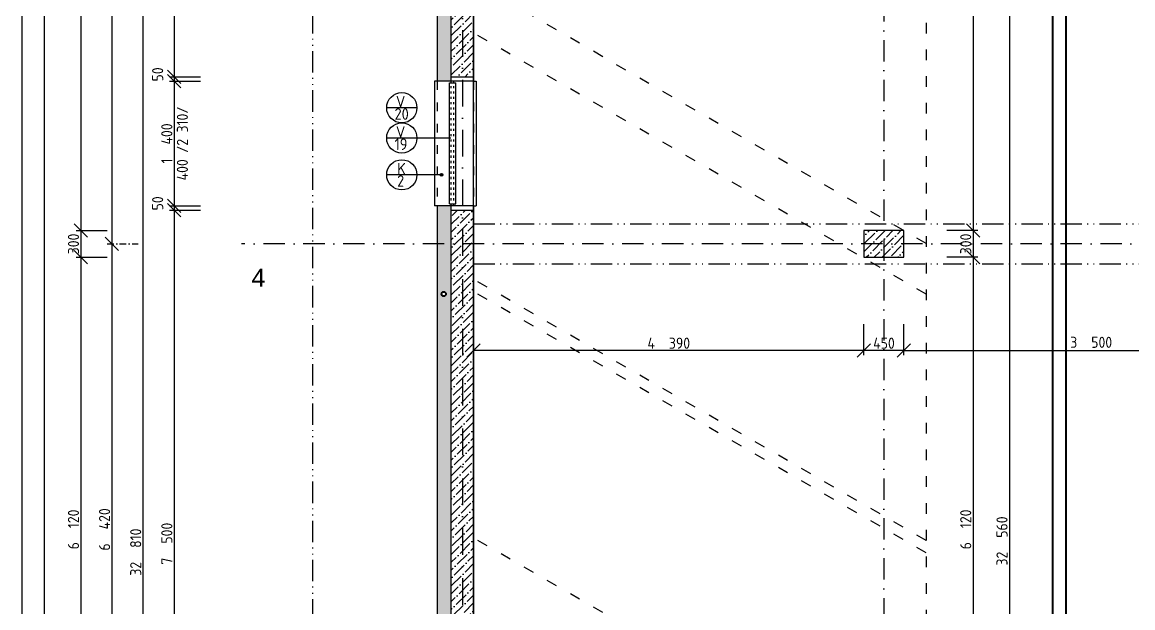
# Model space of a CAD drawing. Extents: x 4511820 to 5180432, y -1526536 to -944957.
# Drawn here: x 4975746 to 4988234, y -1416029 to -1409445 of the extents above; entities that cross this region are included whole.
import ezdxf

# ---------------------------------------------------------------- set-up
doc = ezdxf.new("R2010")
doc.units = 0
doc.header["$MEASUREMENT"] = 0
for name, pattern in [('ACAD_ISO03W100', [30, 12, -18]), ('ACAD_ISO12W100', [22, 12, -3, 0.5, -3, 0.5, -3]), ('BODKOCIARKOVANA_3', [5.6, 3, -1.3, 0, -1.3])]:
    doc.linetypes.add(name, pattern=pattern)
doc.layers.get('0').update_dxf_attribs({"linetype": 'CONTINUOUS'})
doc.layers.get('Defpoints').update_dxf_attribs({"color": 61, "linetype": 'CONTINUOUS'})
for name, color, linetype in [('KÓTY', 4, 'CONTINUOUS'), ('MÚRY', 1, 'CONTINUOUS'), ('OKNÁ', 143, 'CONTINUOUS'), ('osi', 253, 'CONTINUOUS'), ('Plochy', 41, 'CONTINUOUS'), ('POZEMOK', 7, 'CONTINUOUS'), ('TENKÁ', 7, 'CONTINUOUS'), ('tzb', 153, 'CONTINUOUS'), ('ŠRAFY', 82, 'CONTINUOUS')]:
    doc.layers.add(name, color=color, linetype=linetype)
doc.layers.add('zz-kanal-daždová', color=136, linetype='CONTINUOUS', lineweight=40)
doc.styles.add('styl1', font='arial.ttf')
doc.styles.add('STYLE1', font='isocp.shx')
doc.dimstyles.new('STANDARD-50', dxfattribs={"dimtxt": 125, "dimasz": 150, "dimexe": 10, "dimexo": 200, "dimgap": 20, "dimtad": 1, "dimdsep": 46, "dimlunit": 6, "dimtxsty": 'STYLE1', "dimblk1": 'OBLIQUE', "dimblk2": 'OBLIQUE', "dimsah": 1, "dimcen": 2.5, "dimse1": 1, "dimse2": 1, "dimadec": 0, "dimazin": 0, "dimtfac": 1, "dimtmove": 1, "dimatfit": 3, "dimldrblk": 'OBLIQUE', "dimfxl": 1, "dimtolj": 1, "dimtzin": 0, "dimarcsym": 0})
pattern_1 = [(45, (584112, 0), (33.1456304, 121.533978), [156.25, -31.25, 0, -31.25])]
pattern_2 = [(0, (9e-09, -175781), (0, 43.3012702), [25, -50]), (120, (9e-09, -175781), (-37.5, -21.6506351), [25, -50]), (60, (25, -175781), (-37.5, 21.6506351), [25, -50])]

# ---------------------------------------------------------------- blocks, each defined once
blk = doc.blocks.new('_OBLIQUE')
at = {"color": 0, "linetype": 'ByBlock'}
blk.add_line((-0.5, -0.5), (0.5, 0.5), dxfattribs=at)
blk = doc.blocks.new('*D13503')
at = {"layer": 'Defpoints', "color": 0}
for p in [(4980951, -1405668), (4976404, -1411788), (4980951, -1411788)]:
    blk.add_point(p, dxfattribs=at)
at = {"layer": 'KÓTY', "color": 0, "lineweight": -2}
blk.add_line((4976404, -1405668), (4976404, -1411788), dxfattribs=at)
at = {"layer": 'KÓTY', "color": 0, "linetype": 'ByBlock', "lineweight": -2, "xscale": 150, "yscale": 150, "zscale": 150}
for p, rotation in [((4976404, -1405668), 90), ((4976404, -1411788), 270)]:
    blk.add_blockref('_OBLIQUE', p, dxfattribs=dict(at, rotation=rotation))
at = {"layer": 'KÓTY', "color": 0, "insert": (4976322, -1408728), "char_height": 125, "attachment_point": 5, "rotation": 90, "style": 'STYLE1'}
blk.add_mtext('\\A1;6ﾠ120', dxfattribs=at)
blk = doc.blocks.new('*D13504')
at = {"layer": 'Defpoints', "color": 0}
for p in [(4980951, -1411788), (4976404, -1412088), (4980951, -1412088)]:
    blk.add_point(p, dxfattribs=at)
at = {"layer": 'KÓTY', "color": 0, "lineweight": -2}
blk.add_line((4976404, -1411788), (4976404, -1412088), dxfattribs=at)
at = {"layer": 'KÓTY', "color": 0, "linetype": 'ByBlock', "lineweight": -2, "xscale": 150, "yscale": 150, "zscale": 150}
for p, rotation in [((4976404, -1411788), 90), ((4976404, -1412088), 270)]:
    blk.add_blockref('_OBLIQUE', p, dxfattribs=dict(at, rotation=rotation))
at = {"layer": 'KÓTY', "color": 0, "insert": (4976322, -1411938), "char_height": 125, "attachment_point": 5, "rotation": 90, "style": 'STYLE1'}
blk.add_mtext('\\A1;300', dxfattribs=at)
blk = doc.blocks.new('*D13505')
at = {"layer": 'Defpoints', "color": 0}
for p in [(4980951, -1412088), (4976404, -1418208), (4980951, -1418208)]:
    blk.add_point(p, dxfattribs=at)
at = {"layer": 'KÓTY', "color": 0, "lineweight": -2}
blk.add_line((4976404, -1412088), (4976404, -1418208), dxfattribs=at)
at = {"layer": 'KÓTY', "color": 0, "linetype": 'ByBlock', "lineweight": -2, "xscale": 150, "yscale": 150, "zscale": 150}
for p, rotation in [((4976404, -1412088), 90), ((4976404, -1418208), 270)]:
    blk.add_blockref('_OBLIQUE', p, dxfattribs=dict(at, rotation=rotation))
at = {"layer": 'KÓTY', "color": 0, "insert": (4976322, -1415148), "char_height": 125, "attachment_point": 5, "rotation": 90, "style": 'STYLE1'}
blk.add_mtext('\\A1;6ﾠ120', dxfattribs=at)
blk = doc.blocks.new('*D13512')
at = {"layer": 'Defpoints', "color": 0}
for p in [(4980696, -1405518), (4976754, -1411938), (4980696, -1411938)]:
    blk.add_point(p, dxfattribs=at)
at = {"layer": 'KÓTY', "color": 0, "lineweight": -2}
blk.add_line((4976754, -1405518), (4976754, -1411938), dxfattribs=at)
at = {"layer": 'KÓTY', "color": 0, "linetype": 'ByBlock', "lineweight": -2, "xscale": 150, "yscale": 150, "zscale": 150}
for p, rotation in [((4976754, -1405518), 90), ((4976754, -1411938), 270)]:
    blk.add_blockref('_OBLIQUE', p, dxfattribs=dict(at, rotation=rotation))
at = {"layer": 'KÓTY', "color": 0, "insert": (4976672, -1408728), "char_height": 125, "attachment_point": 5, "rotation": 90, "style": 'STYLE1'}
blk.add_mtext('\\A1;6ﾠ420', dxfattribs=at)
blk = doc.blocks.new('*D13513')
at = {"layer": 'Defpoints', "color": 0}
for p in [(4980696, -1411938), (4976754, -1418358), (4980696, -1418358)]:
    blk.add_point(p, dxfattribs=at)
at = {"layer": 'KÓTY', "color": 0, "lineweight": -2}
blk.add_line((4976754, -1411938), (4976754, -1418358), dxfattribs=at)
at = {"layer": 'KÓTY', "color": 0, "linetype": 'ByBlock', "lineweight": -2, "xscale": 150, "yscale": 150, "zscale": 150}
for p, rotation in [((4976754, -1411938), 90), ((4976754, -1418358), 270)]:
    blk.add_blockref('_OBLIQUE', p, dxfattribs=dict(at, rotation=rotation))
at = {"layer": 'KÓTY', "color": 0, "insert": (4976672, -1415148), "char_height": 125, "attachment_point": 5, "rotation": 90, "style": 'STYLE1'}
blk.add_mtext('\\A1;6ﾠ420', dxfattribs=at)
blk = doc.blocks.new('*D13517')
at = {"layer": 'Defpoints', "color": 0}
for p in [(4979211, -1398998), (4977104, -1431808), (4982061, -1431808)]:
    blk.add_point(p, dxfattribs=at)
at = {"layer": 'KÓTY', "color": 0, "lineweight": -2}
blk.add_line((4977104, -1398998), (4977104, -1431808), dxfattribs=at)
at = {"layer": 'KÓTY', "color": 0, "linetype": 'ByBlock', "lineweight": -2, "xscale": 150, "yscale": 150, "zscale": 150}
for p, rotation in [((4977104, -1398998), 90), ((4977104, -1431808), 270)]:
    blk.add_blockref('_OBLIQUE', p, dxfattribs=dict(at, rotation=rotation))
at = {"layer": 'KÓTY', "color": 0, "insert": (4977022, -1415403), "char_height": 125, "attachment_point": 5, "rotation": 90, "style": 'STYLE1'}
blk.add_mtext('\\A1;32ﾠ810', dxfattribs=at)
blk = doc.blocks.new('*D13523')
at = {"layer": 'Defpoints', "color": 0}
for p in [(4980571, -1404058), (4977454, -1410058), (4980571, -1410058)]:
    blk.add_point(p, dxfattribs=at)
at = {"layer": 'KÓTY', "color": 0, "lineweight": -2}
blk.add_line((4977454, -1404058), (4977454, -1410058), dxfattribs=at)
at = {"layer": 'KÓTY', "color": 0, "linetype": 'ByBlock', "lineweight": -2, "xscale": 150, "yscale": 150, "zscale": 150}
for p, rotation in [((4977454, -1404058), 90), ((4977454, -1410058), 270)]:
    blk.add_blockref('_OBLIQUE', p, dxfattribs=dict(at, rotation=rotation))
at = {"layer": 'KÓTY', "color": 0, "insert": (4977372, -1407058), "char_height": 125, "attachment_point": 5, "rotation": 90, "style": 'STYLE1'}
blk.add_mtext('\\A1;6ﾠ000', dxfattribs=at)
blk = doc.blocks.new('*D13524')
at = {"layer": 'Defpoints', "color": 0}
for p in [(4977454, -1410108), (4980571, -1410058), (4980571, -1410108)]:
    blk.add_point(p, dxfattribs=at)
at = {"layer": 'KÓTY', "color": 0, "lineweight": -2}
blk.add_line((4977454, -1410058), (4977454, -1410108), dxfattribs=at)
at = {"layer": 'KÓTY', "color": 0, "linetype": 'ByBlock', "lineweight": -2, "xscale": 150, "yscale": 150, "zscale": 150}
for p, rotation in [((4977454, -1410058), 90), ((4977454, -1410108), 270)]:
    blk.add_blockref('_OBLIQUE', p, dxfattribs=dict(at, rotation=rotation))
at = {"layer": 'KÓTY', "color": 0, "insert": (4977269, -1410032), "char_height": 125, "attachment_point": 5, "rotation": 90, "style": 'STYLE1'}
blk.add_mtext('\\A1;50', dxfattribs=at)
blk = doc.blocks.new('*D13525')
at = {"layer": 'Defpoints', "color": 0}
for p in [(4980571, -1410108), (4977454, -1411508), (4980571, -1411508)]:
    blk.add_point(p, dxfattribs=at)
at = {"layer": 'KÓTY', "color": 0, "lineweight": -2}
blk.add_line((4977454, -1410108), (4977454, -1411508), dxfattribs=at)
at = {"layer": 'KÓTY', "color": 0, "linetype": 'ByBlock', "lineweight": -2, "xscale": 150, "yscale": 150, "zscale": 150}
for p, rotation in [((4977454, -1410108), 90), ((4977454, -1411508), 270)]:
    blk.add_blockref('_OBLIQUE', p, dxfattribs=dict(at, rotation=rotation))
at = {"layer": 'KÓTY', "color": 0, "insert": (4977372, -1410808), "char_height": 125, "attachment_point": 5, "rotation": 90, "style": 'STYLE1'}
blk.add_mtext('\\A1;1ﾠ400', dxfattribs=at)
blk = doc.blocks.new('*D13526')
at = {"layer": 'Defpoints', "color": 0}
for p in [(4977454, -1411558), (4980571, -1411508), (4980571, -1411558)]:
    blk.add_point(p, dxfattribs=at)
at = {"layer": 'KÓTY', "color": 0, "lineweight": -2}
blk.add_line((4977454, -1411508), (4977454, -1411558), dxfattribs=at)
at = {"layer": 'KÓTY', "color": 0, "linetype": 'ByBlock', "lineweight": -2, "xscale": 150, "yscale": 150, "zscale": 150}
for p, rotation in [((4977454, -1411508), 90), ((4977454, -1411558), 270)]:
    blk.add_blockref('_OBLIQUE', p, dxfattribs=dict(at, rotation=rotation))
at = {"layer": 'KÓTY', "color": 0, "insert": (4977269, -1411482), "char_height": 125, "attachment_point": 5, "rotation": 90, "style": 'STYLE1'}
blk.add_mtext('\\A1;50', dxfattribs=at)
blk = doc.blocks.new('*D13535')
at = {"layer": 'Defpoints', "color": 0}
for p in [(4980571, -1411558), (4977454, -1419058), (4980571, -1419058)]:
    blk.add_point(p, dxfattribs=at)
at = {"layer": 'KÓTY', "color": 0, "lineweight": -2}
blk.add_line((4977454, -1411558), (4977454, -1419058), dxfattribs=at)
at = {"layer": 'KÓTY', "color": 0, "linetype": 'ByBlock', "lineweight": -2, "xscale": 150, "yscale": 150, "zscale": 150}
for p, rotation in [((4977454, -1411558), 90), ((4977454, -1419058), 270)]:
    blk.add_blockref('_OBLIQUE', p, dxfattribs=dict(at, rotation=rotation))
at = {"layer": 'KÓTY', "color": 0, "insert": (4977372, -1415308), "char_height": 125, "attachment_point": 5, "rotation": 90, "style": 'STYLE1'}
blk.add_mtext('\\A1;7ﾠ500', dxfattribs=at)
blk = doc.blocks.new('*D21886')
at = {"layer": 'Defpoints', "color": 0}
for p in [(4985661, -1411364), (4989161, -1411364), (4989161, -1413136)]:
    blk.add_point(p, dxfattribs=at)
at = {"layer": 'KÓTY', "color": 0, "lineweight": -2}
blk.add_line((4985661, -1413136), (4989161, -1413136), dxfattribs=at)
at = {"layer": 'KÓTY', "color": 0, "linetype": 'ByBlock', "lineweight": -2, "xscale": 150, "yscale": 150, "zscale": 150, "rotation": 180}
blk.add_blockref('_OBLIQUE', (4985661, -1413136), dxfattribs=at)
at = {"layer": 'KÓTY', "color": 0, "linetype": 'ByBlock', "lineweight": -2, "xscale": 150, "yscale": 150, "zscale": 150}
blk.add_blockref('_OBLIQUE', (4989161, -1413136), dxfattribs=at)
at = {"layer": 'KÓTY', "color": 0, "insert": (4987766, -1413044), "char_height": 125, "attachment_point": 5, "style": 'STYLE1'}
blk.add_mtext('\\A1;3ﾠ500', dxfattribs=at)
blk = doc.blocks.new('*D21887')
at = {"layer": 'Defpoints', "color": 0}
for p in [(4985211, -1411364), (4985661, -1411364), (4985211, -1413136)]:
    blk.add_point(p, dxfattribs=at)
at = {"layer": 'KÓTY', "color": 0, "lineweight": -2}
blk.add_line((4985661, -1413136), (4985211, -1413136), dxfattribs=at)
at = {"layer": 'KÓTY', "color": 0, "linetype": 'ByBlock', "lineweight": -2, "xscale": 150, "yscale": 150, "zscale": 150, "rotation": 180}
blk.add_blockref('_OBLIQUE', (4985211, -1413136), dxfattribs=at)
at = {"layer": 'KÓTY', "color": 0, "linetype": 'ByBlock', "lineweight": -2, "xscale": 150, "yscale": 150, "zscale": 150}
blk.add_blockref('_OBLIQUE', (4985661, -1413136), dxfattribs=at)
at = {"layer": 'KÓTY', "color": 0, "insert": (4985436, -1413054), "char_height": 125, "attachment_point": 5, "style": 'STYLE1'}
blk.add_mtext('\\A1;450', dxfattribs=at)
blk = doc.blocks.new('*D21888')
at = {"layer": 'Defpoints', "color": 0}
for p in [(4980821, -1411364), (4985211, -1411364), (4980821, -1413136)]:
    blk.add_point(p, dxfattribs=at)
at = {"layer": 'KÓTY', "color": 0, "lineweight": -2}
blk.add_line((4985211, -1413136), (4980821, -1413136), dxfattribs=at)
at = {"layer": 'KÓTY', "color": 0, "linetype": 'ByBlock', "lineweight": -2, "xscale": 150, "yscale": 150, "zscale": 150, "rotation": 180}
blk.add_blockref('_OBLIQUE', (4980821, -1413136), dxfattribs=at)
at = {"layer": 'KÓTY', "color": 0, "linetype": 'ByBlock', "lineweight": -2, "xscale": 150, "yscale": 150, "zscale": 150}
blk.add_blockref('_OBLIQUE', (4985211, -1413136), dxfattribs=at)
at = {"layer": 'KÓTY', "color": 0, "insert": (4983016, -1413054), "char_height": 125, "attachment_point": 5, "style": 'STYLE1'}
blk.add_mtext('\\A1;4ﾠ390', dxfattribs=at)
blk = doc.blocks.new('*D21913')
at = {"layer": 'Defpoints', "color": 0}
for p in [(4985661, -1405668), (4985661, -1411788), (4986438, -1411788)]:
    blk.add_point(p, dxfattribs=at)
at = {"layer": 'KÓTY', "color": 0, "lineweight": -2}
blk.add_line((4986438, -1405668), (4986438, -1411788), dxfattribs=at)
at = {"layer": 'KÓTY', "color": 0, "linetype": 'ByBlock', "lineweight": -2, "xscale": 150, "yscale": 150, "zscale": 150}
for p, rotation in [((4986438, -1405668), 90), ((4986438, -1411788), 270)]:
    blk.add_blockref('_OBLIQUE', p, dxfattribs=dict(at, rotation=rotation))
at = {"layer": 'KÓTY', "color": 0, "insert": (4986355, -1408728), "char_height": 125, "attachment_point": 5, "rotation": 90, "style": 'STYLE1'}
blk.add_mtext('\\A1;6ﾠ120', dxfattribs=at)
blk = doc.blocks.new('*D21914')
at = {"layer": 'Defpoints', "color": 0}
for p in [(4985661, -1411788), (4985661, -1412088), (4986438, -1412088)]:
    blk.add_point(p, dxfattribs=at)
at = {"layer": 'KÓTY', "color": 0, "lineweight": -2}
blk.add_line((4986438, -1411788), (4986438, -1412088), dxfattribs=at)
at = {"layer": 'KÓTY', "color": 0, "linetype": 'ByBlock', "lineweight": -2, "xscale": 150, "yscale": 150, "zscale": 150}
for p, rotation in [((4986438, -1411788), 90), ((4986438, -1412088), 270)]:
    blk.add_blockref('_OBLIQUE', p, dxfattribs=dict(at, rotation=rotation))
at = {"layer": 'KÓTY', "color": 0, "insert": (4986355, -1411938), "char_height": 125, "attachment_point": 5, "rotation": 90, "style": 'STYLE1'}
blk.add_mtext('\\A1;300', dxfattribs=at)
blk = doc.blocks.new('*D21915')
at = {"layer": 'Defpoints', "color": 0}
for p in [(4985661, -1412088), (4985661, -1418208), (4986438, -1418208)]:
    blk.add_point(p, dxfattribs=at)
at = {"layer": 'KÓTY', "color": 0, "lineweight": -2}
blk.add_line((4986438, -1412088), (4986438, -1418208), dxfattribs=at)
at = {"layer": 'KÓTY', "color": 0, "linetype": 'ByBlock', "lineweight": -2, "xscale": 150, "yscale": 150, "zscale": 150}
for p, rotation in [((4986438, -1412088), 90), ((4986438, -1418208), 270)]:
    blk.add_blockref('_OBLIQUE', p, dxfattribs=dict(at, rotation=rotation))
at = {"layer": 'KÓTY', "color": 0, "insert": (4986355, -1415148), "char_height": 125, "attachment_point": 5, "rotation": 90, "style": 'STYLE1'}
blk.add_mtext('\\A1;6ﾠ120', dxfattribs=at)
blk = doc.blocks.new('*D21937')
at = {"layer": 'Defpoints', "color": 0}
for p in [(4987364, -1398998), (4986846, -1431558), (4987364, -1431558)]:
    blk.add_point(p, dxfattribs=at)
at = {"layer": 'KÓTY', "color": 0, "lineweight": -2}
blk.add_line((4986846, -1398998), (4986846, -1431558), dxfattribs=at)
at = {"layer": 'KÓTY', "color": 0, "linetype": 'ByBlock', "lineweight": -2, "xscale": 150, "yscale": 150, "zscale": 150}
for p, rotation in [((4986846, -1398998), 90), ((4986846, -1431558), 270)]:
    blk.add_blockref('_OBLIQUE', p, dxfattribs=dict(at, rotation=rotation))
at = {"layer": 'KÓTY', "color": 0, "insert": (4986763, -1415278), "char_height": 125, "attachment_point": 5, "rotation": 90, "style": 'STYLE1'}
blk.add_mtext('\\A1;32ﾠ560', dxfattribs=at)

msp = doc.modelspace()

# ---------------------------------------------------------------- hatches: boundary and pattern name
at = {"layer": 'TENKÁ'}
h = msp.add_hatch(color=256, dxfattribs=at)
h.dxf.hatch_style = 1
h.paths.add_polyline_path([(4980446.173, -1411160.783, 2.414213562), (4980461.173, -1411145.783, 0.414213562)])
at = {"layer": 'ŠRAFY'}
h = msp.add_hatch(dxfattribs=at)
h.set_pattern_fill('HEX', color=256, scale=200)
h.set_pattern_definition(pattern_2)
h.paths.add_polyline_path([(4980571, -1410058.048), (4980571, -1404058.048), (4980571, -1404008.048), (4980531, -1404008.048), (4980411, -1404008.048), (4980411, -1410108.048), (4980531, -1410108.048), (4980571, -1410108.048)])
h.paths.add_polyline_path([(4980511, -1408798.048, 1), (4980461, -1408798.048, 1)], flags=16)
h.paths.add_polyline_path([(4980327.701, -1406792), (4980590.299, -1406792), (4980590.299, -1407042), (4980327.701, -1407042)], flags=9)
h = msp.add_hatch(dxfattribs=at)
h.set_pattern_fill('ANSI36', color=256, scale=500)
h.set_pattern_definition(pattern_1)
h.paths.add_polyline_path([(4980571, -1410058.048), (4980821, -1410058.048), (4980821, -1408762.424), (4980821, -1407884.986), (4980821, -1405743.048), (4980821, -1405293.048), (4980821, -1405113.705), (4980821, -1404058.048), (4980571, -1404058.048)])
h = msp.add_hatch(dxfattribs=at)
h.set_pattern_fill('HEX', color=256, scale=200)
h.set_pattern_definition(pattern_2)
h.paths.add_polyline_path([(4980571, -1411508.048), (4980531, -1411508.048), (4980411, -1411508.048), (4980411, -1419108.048), (4980531, -1419108.048), (4980571, -1419108.048), (4980571, -1419058.048), (4980571, -1411558.048)])
h.paths.add_polyline_path([(4980511, -1412500.548, 1), (4980461, -1412500.548, 1)], flags=16)
h = msp.add_hatch(dxfattribs=at)
h.set_pattern_fill('ANSI36', color=256, scale=500)
h.set_pattern_definition(pattern_1)
h.paths.add_polyline_path([(4980821, -1419058.048), (4980821, -1418583.048), (4980821, -1418133.048), (4980821, -1417711.44), (4980821, -1414882.424), (4980821, -1414304.986), (4980821, -1412163.048), (4980821, -1411713.048), (4980821, -1411558.048), (4980571, -1411558.048), (4980571, -1419058.048)])
h = msp.add_hatch(dxfattribs=at)
h.set_pattern_fill('ANSI36', color=256, scale=500)
h.set_pattern_definition(pattern_1)
h.paths.add_polyline_path([(4985661, -1411788.048), (4985211, -1411788.048), (4985211, -1412088.048), (4985661, -1412088.048)])

# ---------------------------------------------------------------- linework, layer by layer
at = {"layer": 'KÓTY', "ltscale": 25}
for p, q in [((4977401.097, -1410058.048), (4977751.097, -1410058.048)), ((4977401.097, -1410108.048), (4977751.097, -1410108.048)), ((4977401.097, -1411508.048), (4977751.097, -1411508.048)), ((4977401.097, -1411558.048), (4977751.097, -1411558.048)), ((4976351.097, -1411788.048), (4976701.097, -1411788.048)), ((4976351.097, -1412088.048), (4976701.097, -1412088.048)), ((4985661, -1413189.903), (4985661, -1412839.903))]:
    msp.add_line(p, q, dxfattribs=at)
at = {"layer": 'KÓTY', "ltscale": 0.25}
for p, q in [((4986491, -1411788.048), (4986141, -1411788.048)), ((4986491, -1412088.048), (4986141, -1412088.048))]:
    msp.add_line(p, q, dxfattribs=at)
at = {"layer": 'KÓTY', "linetype": 'BODKOCIARKOVANA_3', "ltscale": 25}
msp.add_line((4976701.097, -1411938.048), (4977051.097, -1411938.048), dxfattribs=at)
at = {"layer": 'KÓTY'}
msp.add_line((4985211, -1413189.903), (4985211, -1412839.903), dxfattribs=at)
at = {"layer": 'MÚRY'}
for p, q in [((4980411, -1404008.048), (4980411, -1410108.048)), ((4980821, -1404008.048), (4980821, -1410108.048)), ((4980821, -1410108.048), (4980411, -1410108.048)), ((4980411, -1411508.048), (4980411, -1419108.048)), ((4980821, -1411508.048), (4980411, -1411508.048)), ((4980821, -1411508.048), (4980821, -1419108.048)), ((4985661, -1411788.048), (4985211, -1411788.048)), ((4985211, -1411788.048), (4985211, -1412088.048)), ((4985661, -1412088.048), (4985661, -1411788.048)), ((4985211, -1412088.048), (4985661, -1412088.048))]:
    msp.add_line(p, q, dxfattribs=at)
at = {"layer": 'OKNÁ', "color": 8, "linetype": 'ACAD_ISO03W100', "ltscale": 2}
for p, q in [((4980571, -1411508.048), (4980571, -1410108.048)), ((4980601, -1411508.048), (4980601, -1410108.048))]:
    msp.add_line(p, q, dxfattribs=at)
at = {"layer": 'OKNÁ', "color": 8, "ltscale": 2}
for p, q in [((4980551, -1411488.048), (4980551, -1410128.048)), ((4980551, -1410128.048), (4980621, -1410128.048)), ((4980621, -1411488.048), (4980621, -1410128.048)), ((4980551, -1411488.048), (4980621, -1411488.048))]:
    msp.add_line(p, q, dxfattribs=at)
at = {"layer": 'osi', "linetype": 'BODKOCIARKOVANA_3', "ltscale": 100}
msp.add_line((4980696, -1396650.857), (4980696, -1434168.048), dxfattribs=at)
at = {"layer": 'osi', "linetype": 'BODKOCIARKOVANA_3', "ltscale": 80}
for p, q in [((4985436, -1396650.857), (4985436, -1434168.048)), ((5041881, -1411938.048), (4978211, -1411938.048))]:
    msp.add_line(p, q, dxfattribs=at)
at = {"layer": 'Plochy'}
msp.add_lwpolyline([(4994001, -1398948.048), (4994001, -1415508.048), (4993871, -1415508.048), (4993871, -1415558.048), (4989371, -1415558.048), (4989371, -1421158.048), (4991321, -1421158.048), (4991321, -1423158.048), (4992321, -1423158.048), (4992321, -1422858.048), (4993601, -1422858.048), (4993601, -1423158.048), (4994001, -1423158.048), (4994001, -1431558.048), (4980821, -1431558.048), (4980821, -1400148.048)], dxfattribs=at)
at = {"layer": 'POZEMOK', "linetype": 'ACAD_ISO03W100', "ltscale": 10}
for p, q in [((4985911, -1397450.857), (4985911, -1431503.32)), ((4985911, -1411932.386), (4980821, -1408993.673)), ((4985911, -1412502.693), (4980821, -1409563.981)), ((4985911, -1415273.975), (4980821, -1412335.262)), ((4985911, -1415412.539), (4980821, -1412473.826)), ((4985911, -1418183.82), (4980821, -1415245.107))]:
    msp.add_line(p, q, dxfattribs=at)
at = {"layer": 'TENKÁ', "color": 7}
for p, q in [((4975746, -1436478.808), (4975746, -1395840.921)), ((4975996, -1436228.808), (4975996, -1396090.921))]:
    msp.add_line(p, q, dxfattribs=at)
at = {"layer": 'TENKÁ', "linetype": 'ACAD_ISO12W100', "ltscale": 20}
for p, q in [((4979011, -1397450.857), (4979011, -1433368.048)), ((4980821, -1411713.048), (4994001, -1411713.048)), ((4980821, -1412163.048), (4994001, -1412163.048))]:
    msp.add_line(p, q, dxfattribs=at)
at = {"layer": 'TENKÁ'}
for p, q in [((4980571, -1410108.048), (4980571, -1404008.048)), ((4980571, -1410058.048), (4980821, -1410058.048)), ((4980571, -1419108.048), (4980571, -1411508.048)), ((4980571, -1411558.048), (4980821, -1411558.048))]:
    msp.add_line(p, q, dxfattribs=at)
at = {"layer": 'TENKÁ', "ltscale": 0.25}
for p, q in [((4980381, -1410108.048), (4980381, -1411508.048)), ((4980411, -1410108.048), (4980381, -1410108.048)), ((4980821, -1410108.048), (4980851, -1410108.048)), ((4980851, -1410108.048), (4980851, -1411508.048)), ((4980184.271, -1410406.976), (4979844.271, -1410406.976)), ((4980184.271, -1410746.976), (4979844.271, -1410746.976)), ((4980566, -1410746.976), (4980184.271, -1410746.976)), ((4980184.271, -1411160.783), (4979844.271, -1411160.783)), ((4980476.173, -1411160.783), (4980184.271, -1411160.783)), ((4980411, -1411508.048), (4980381, -1411508.048)), ((4980821, -1411508.048), (4980851, -1411508.048))]:
    msp.add_line(p, q, dxfattribs=at)
at = {"layer": 'TENKÁ', "linetype": 'ACAD_ISO03W100', "ltscale": 8}
for p, q in [((4980411, -1410108.048), (4980411, -1411508.048)), ((4980821, -1410108.048), (4980821, -1411508.048))]:
    msp.add_line(p, q, dxfattribs=at)
at = {"layer": 'TENKÁ', "ltscale": 0.25}
for centre in [(4980014.271, -1410406.976), (4980014.271, -1410746.976), (4980014.271, -1411160.783)]:
    msp.add_circle(centre, 170, dxfattribs=at)
at = {"layer": 'TENKÁ'}
msp.add_circle((4980461.173, -1411160.783), 15, dxfattribs=at)
at = {"layer": 'tzb'}
msp.add_circle((4980486, -1412500.548), 25, dxfattribs=at)
at = {"layer": 'zz-kanal-daždová'}
for p, q in [((4987336, -1431298.048), (4987336, -1399298.048)), ((4987486, -1431298.048), (4987486, -1399298.048))]:
    msp.add_line(p, q, dxfattribs=at)
msp.add_circle((4980486, -1412500.548), 25, dxfattribs=at)

# ---------------------------------------------------------------- texts
at = {"layer": 'KÓTY', "insert": (4977546.957, -1410808.048), "char_height": 125, "attachment_point": 5, "rotation": 90, "style": 'STYLE1'}
msp.add_mtext('\\A1;400 /2 310/', dxfattribs=at)
at = {"layer": 'TENKÁ', "style": 'STYLE1'}
for s, p in [('V', (4979948.24, -1410403.476)), ('20', (4979932.74, -1410542.113)), ('V', (4979948.24, -1410743.476)), ('19', (4979932.74, -1410882.113)), ('K', (4979962.24, -1411157.283)), ('2', (4979961.24, -1411295.919))]:
    msp.add_text(s, height=130, dxfattribs=at).set_placement(p)
at = {"layer": 'TENKÁ', "ltscale": 0.25, "style": 'styl1'}
msp.add_text('4', height=200, dxfattribs=at).set_placement((4978324.054, -1412417.126))

# ---------------------------------------------------------------- dimensions: what is measured, and where the dimension line sits
at = {"layer": 'KÓTY'}
for base, p1, p2, picture, middle in [((4977104.5, -1431808.048), (4979211, -1398998.048), (4982061, -1431808.048), '*D13517', (4977021.957, -1415403.048)), ((4977454.5, -1410058.048), (4980571, -1404058.048), (4980571, -1410058.048), '*D13523', (4977371.957, -1407058.048)), ((4976754.5, -1411938.048), (4980696, -1405518.048), (4980696, -1411938.048), '*D13512', (4976671.957, -1408728.048)), ((4976404.5, -1411788.048), (4980951, -1405668.048), (4980951, -1411788.048), '*D13503', (4976321.957, -1408728.048)), ((4977454.5, -1410108.048), (4980571, -1410058.048), (4980571, -1410108.048), '*D13524', (4977269.5, -1410032.298)), ((4977454.5, -1411508.048), (4980571, -1410108.048), (4980571, -1411508.048), '*D13525', (4977371.957, -1410808.048)), ((4977454.5, -1411558.048), (4980571, -1411508.048), (4980571, -1411558.048), '*D13526', (4977269.5, -1411482.298)), ((4977454.5, -1419058.048), (4980571, -1411558.048), (4980571, -1419058.048), '*D13535', (4977371.957, -1415308.048)), ((4976404.5, -1412088.048), (4980951, -1411788.048), (4980951, -1412088.048), '*D13504', (4976322, -1411938.048)), ((4976754.5, -1418358.048), (4980696, -1411938.048), (4980696, -1418358.048), '*D13513', (4976671.957, -1415148.048)), ((4976404.5, -1418208.048), (4980951, -1412088.048), (4980951, -1418208.048), '*D13505', (4976321.957, -1415148.048))]:
    dim = msp.add_linear_dim(base=base, p1=p1, p2=p2, angle=90, dimstyle='STANDARD-50', dxfattribs=at)
    dim.commit()
    dim.dimension.update_dxf_attribs({"geometry": picture, "text_midpoint": middle})
for base, p1, p2, picture, middle in [((4986846, -1431558.048), (4987364.5, -1398998.048), (4987364.5, -1431558.048), '*D21937', (4986763.457, -1415278.048)), ((4986437.597, -1411788.048), (4985661, -1405668.048), (4985661, -1411788.048), '*D21913', (4986355.054, -1408728.048)), ((4986437.597, -1412088.048), (4985661, -1411788.048), (4985661, -1412088.048), '*D21914', (4986355.097, -1411938.048)), ((4986437.597, -1418208.048), (4985661, -1412088.048), (4985661, -1418208.048), '*D21915', (4986355.054, -1415148.048))]:
    dim = msp.add_linear_dim(base=base, p1=p1, p2=p2, angle=90, dimstyle='STANDARD-50', override={"dimtxsty": 'STYLE1', "dimldrblk": 'OBLIQUE'}, dxfattribs=at)
    dim.commit()
    dim.dimension.update_dxf_attribs({"geometry": picture, "text_midpoint": middle})
for base, p1, p2, picture, middle in [((4980821, -1413136.5), (4985211, -1411364.048), (4980821, -1411364.048), '*D21888', (4983016, -1413053.957)), ((4985211, -1413136.5), (4985661, -1411364.048), (4985211, -1411364.048), '*D21887', (4985436, -1413054))]:
    dim = msp.add_linear_dim(base=base, p1=p1, p2=p2, dimstyle='STANDARD-50', override={"dimtxsty": 'STYLE1', "dimldrblk": 'OBLIQUE'}, dxfattribs=at)
    dim.commit()
    dim.dimension.update_dxf_attribs({"geometry": picture, "text_midpoint": middle})
dim = msp.add_linear_dim(base=(4989161, -1413136.5), p1=(4985661, -1411364.048), p2=(4989161, -1411364.048), dimstyle='STANDARD-50', override={"dimtxsty": 'STYLE1', "dimldrblk": 'OBLIQUE'}, dxfattribs=at)
dim.commit()
dim.dimension.update_dxf_attribs({"geometry": '*D21886', "text_midpoint": (4987766.5, -1413127), "dimtype": 160})

doc.saveas('drawing.dxf')
